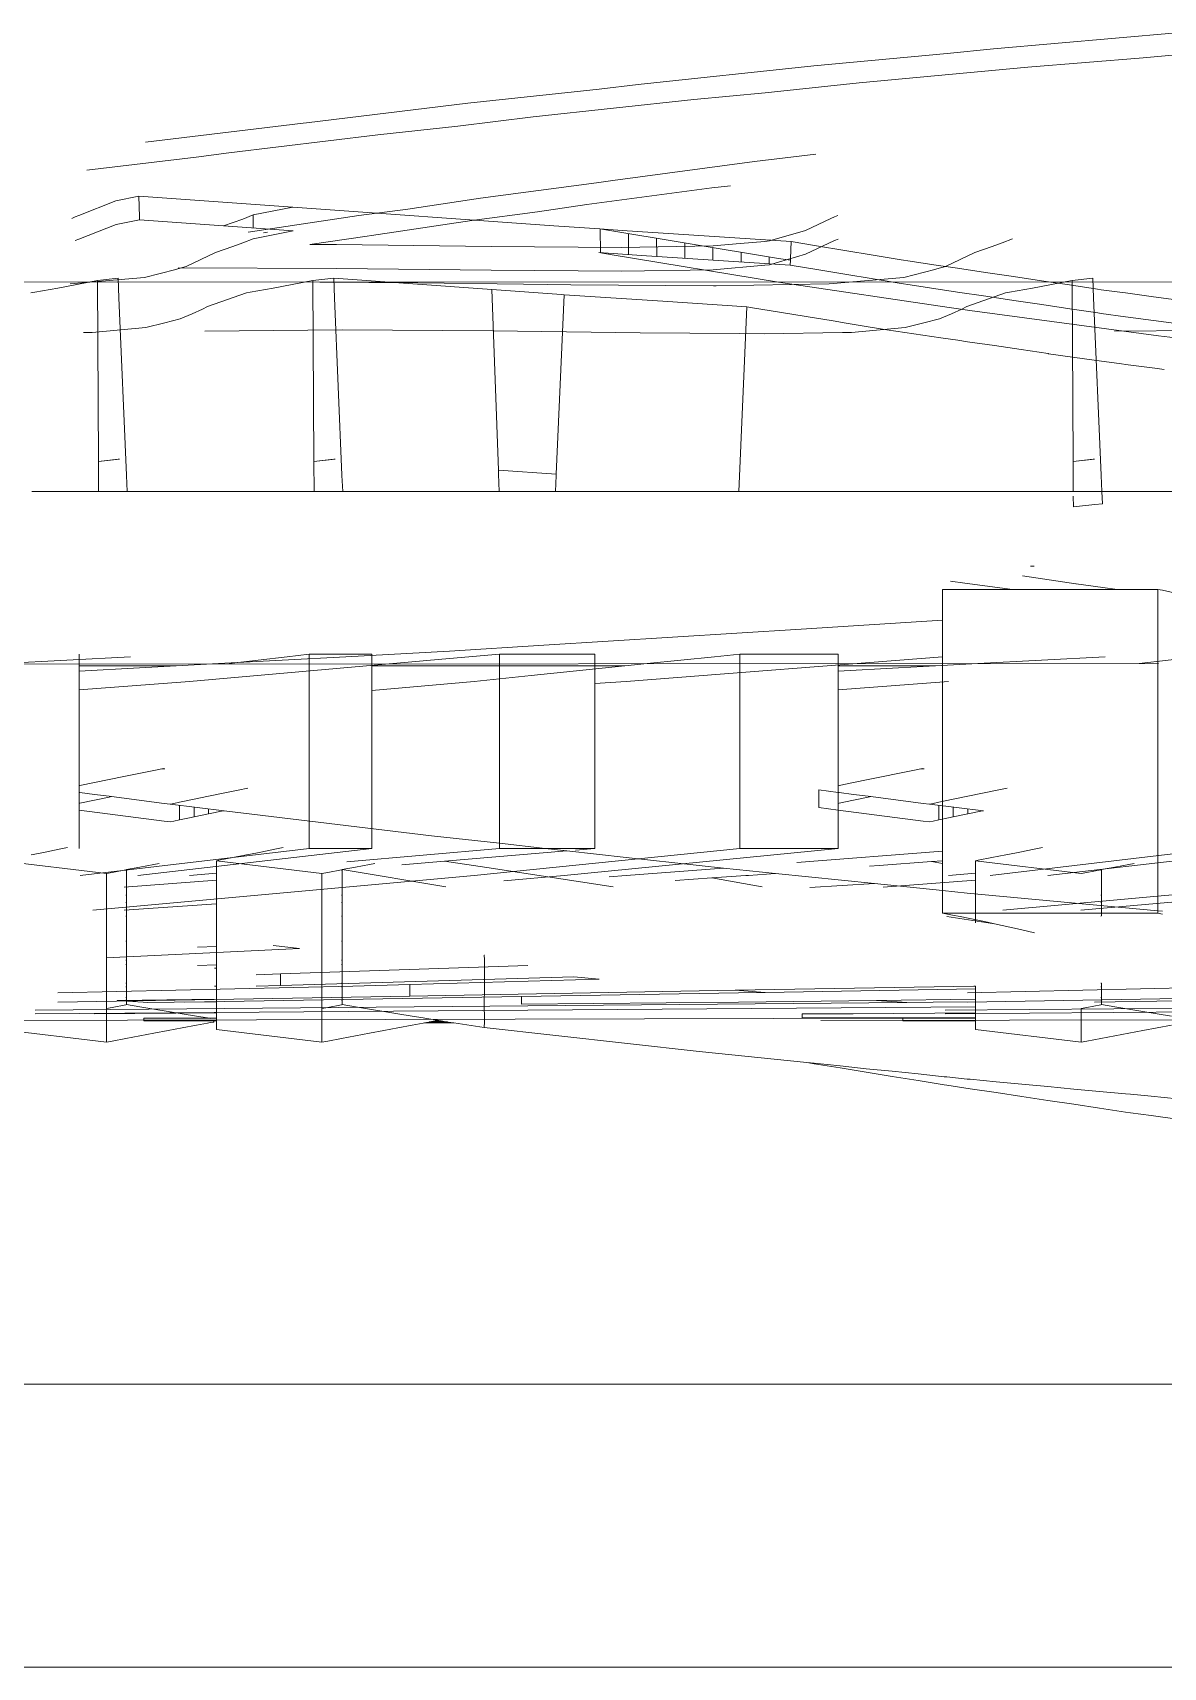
# Model space of a CAD drawing. Header units: millimetres. Extents: x 930469 to 1523124, y -120375 to 411163.
# Drawn here: x 1426946 to 1427545, y -7554 to -6688 of the extents above; entities that cross this region are included whole.
import ezdxf

# ---------------------------------------------------------------- set-up
doc = ezdxf.new("R2010")
doc.units = ezdxf.units.MM
doc.layers.add('A-NET THAY', color=8, linetype='Continuous', lineweight=0)
doc.layers.add('COT VACH', color=8, linetype='Continuous', lineweight=0)

# ---------------------------------------------------------------- blocks, each defined once
blk = doc.blocks.new('fgholol')
at = {"layer": 'A-NET THAY', "ltscale": 3}
for p, q in [((1045519.54, 32359.9), (1045422.6, 32351.33)), ((1045398.12, 32348.84), (1045327.4, 32342.25)), ((1045422.6, 32351.33), (1045398.12, 32348.84)), ((1045531.58, 32349.2), (1045501.84, 32346.57)), ((1045327.4, 32342.25), (1045234.43, 32332.44)), ((1045440.8, 32341.64), (1045351.42, 32333.31)), ((1045501.84, 32346.57), (1045440.8, 32341.64)), ((1045234.43, 32332.44), (1045213.73, 32329.99)), ((1045351.42, 32333.31), (1045301.7, 32328.07)), ((1045213.73, 32329.99), (1045144.12, 32322.48)), ((1045263.92, 32324.44), (1045178.76, 32315.25)), ((1045301.7, 32328.07), (1045263.92, 32324.44)), ((1045144.12, 32322.48), (1045058.57, 32312.2)), ((1045178.76, 32315.25), (1045138.76, 32310.44)), ((1045056.96, 32312.02), (1044973.36, 32301.91)), ((1045096.44, 32305.83), (1045017.43, 32296.28)), ((1045058.57, 32312.2), (1045056.96, 32312.02)), ((1045138.76, 32310.44), (1045096.44, 32305.83)), ((1045000.24, 32293.97), (1044942.2, 32286.97)), ((1045017.43, 32296.28), (1045000.24, 32293.97)), ((1045296.02, 32291.68), (1045220.96, 32281.62)), ((1045328.47, 32295.59), (1045296.02, 32291.68)), ((1045212.29, 32280.33), (1045150.89, 32272.16)), ((1045220.96, 32281.62), (1045212.29, 32280.33)), ((1044937.98, 32263.02), (1044957.69, 32270.84)), ((1044957.69, 32270.84), (1044969.85, 32273.22)), ((1044969.85, 32273.22), (1045051.33, 32267.4)), ((1044970.12, 32262.32), (1044969.85, 32273.22)), ((1045150.89, 32272.16), (1045112.34, 32266.4)), ((1045273.44, 32277.61), (1045207.2, 32268.8)), ((1045283.2, 32278.77), (1045273.44, 32277.61)), ((1044934.28, 32261.49), (1044936.08, 32262.35)), ((1044936.08, 32262.35), (1044937.98, 32263.02)), ((1044970.16, 32260.68), (1044970.12, 32262.32)), ((1045024.91, 32261.12), (1045030.38, 32263.29)), ((1045086.29, 32262.99), (1045027.65, 32254.26)), ((1045030.38, 32263.29), (1045051.33, 32267.4)), ((1045030.42, 32256.37), (1045030.38, 32263.29)), ((1045189.62, 32257.51), (1045051.33, 32267.4)), ((1045112.34, 32266.4), (1045086.29, 32262.99)), ((1045181.07, 32264.9), (1045146.18, 32260.32)), ((1045207.2, 32268.8), (1045181.07, 32264.9)), ((1045336.49, 32261.49), (1045338.29, 32262.35)), ((1045338.29, 32262.35), (1045340.19, 32263.02)), ((1044938.04, 32250.43), (1044957.75, 32258.24)), ((1044957.75, 32258.24), (1044970.16, 32260.68)), ((1045014.68, 32257.5), (1044970.16, 32260.68)), ((1045014.68, 32257.5), (1045024.91, 32261.12)), ((1045051.64, 32254.85), (1045014.68, 32257.5)), ((1045030.45, 32250.7), (1045051.64, 32254.85)), ((1045037.94, 32254.26), (1045035.8, 32253.89)), ((1045146.18, 32260.32), (1045093.04, 32252.41)), ((1045189.62, 32257.51), (1045214, 32255.89)), ((1045214, 32255.89), (1045225.89, 32255.11)), ((1045214, 32255.89), (1045308.61, 32240.31)), ((1045214.31, 32243.34), (1045214.24, 32255.85)), ((1045225.89, 32255.11), (1045315.44, 32249.17)), ((1045229.24, 32242.35), (1045229.19, 32253.4)), ((1045303.88, 32249.54), (1045322.97, 32255.06)), ((1045322.97, 32255.06), (1045336.49, 32261.49)), ((1044936.15, 32249.75), (1044938.04, 32250.43)), ((1045010.42, 32243.37), (1045019.66, 32246.64)), ((1045019.66, 32246.64), (1045024.97, 32248.52)), ((1045024.97, 32248.52), (1045030.45, 32250.7)), ((1045090.83, 32252.13), (1045060.35, 32247.62)), ((1045060.35, 32247.62), (1045074.45, 32247.57)), ((1045074.45, 32247.57), (1045156.46, 32246.58)), ((1045093.04, 32252.41), (1045090.83, 32252.13)), ((1045156.46, 32246.58), (1045225.52, 32246.08)), ((1045225.52, 32246.08), (1045274.01, 32246.86)), ((1045244.17, 32241.36), (1045244.12, 32250.94)), ((1045259.08, 32240.38), (1045259.04, 32248.49)), ((1045273.98, 32239.39), (1045273.95, 32246.03)), ((1045274.01, 32246.86), (1045288.43, 32248.13)), ((1045288.43, 32248.13), (1045301.38, 32249.28)), ((1045301.38, 32249.28), (1045303.88, 32249.54)), ((1045315.44, 32249.17), (1045315.06, 32240.17)), ((1045315.44, 32249.17), (1045328.91, 32246.95)), ((1045323.04, 32242.47), (1045338.36, 32249.75)), ((1045328.91, 32246.95), (1045343.85, 32244.49)), ((1045338.36, 32249.75), (1045340.26, 32250.43)), ((1045412.63, 32243.37), (1045421.87, 32246.64)), ((1045421.87, 32246.64), (1045427.18, 32248.52)), ((1045427.18, 32248.52), (1045432.66, 32250.7)), ((1044994.87, 32235.97), (1045010.42, 32243.37)), ((1045236.04, 32241.9), (1045213.46, 32243.4)), ((1045213.46, 32243.4), (1045220.49, 32242.24)), ((1045220.49, 32242.24), (1045308.68, 32227.72)), ((1045314.9, 32236.68), (1045236.04, 32241.9)), ((1045274.08, 32234.26), (1045301.45, 32236.69)), ((1045288.87, 32238.4), (1045288.84, 32243.58)), ((1045301.45, 32236.69), (1045303.95, 32236.94)), ((1045303.74, 32237.42), (1045303.72, 32241.12)), ((1045303.95, 32236.94), (1045323.04, 32242.47)), ((1045308.61, 32240.31), (1045315.02, 32239.36)), ((1045315.02, 32239.36), (1045314.9, 32236.68)), ((1045314.9, 32236.68), (1045328.98, 32234.36)), ((1045315.06, 32240.17), (1045315.02, 32239.36)), ((1045343.85, 32244.49), (1045358.78, 32242.03)), ((1045358.78, 32242.03), (1045373.7, 32239.56)), ((1045373.7, 32239.56), (1045378.4, 32238.78)), ((1045378.4, 32238.78), (1045388.61, 32237.27)), ((1045388.61, 32237.27), (1045389.7, 32237.11)), ((1045389.7, 32237.11), (1045403.51, 32235.05)), ((1045397.08, 32235.97), (1045412.63, 32243.37)), ((1043121.55, 32227.16), (1045532.11, 32227.81)), ((1044926.82, 32224.48), (1044947.86, 32228.61)), ((1044933.36, 32226.73), (1044972.84, 32230.22)), ((1044947.86, 32228.61), (1044958.83, 32229.76)), ((1044948.36, 32132.64), (1044947.86, 32228.61)), ((1044959.2, 32219.41), (1044958.83, 32229.76)), ((1044972.84, 32230.22), (1044989.36, 32234.42)), ((1044989.36, 32234.42), (1044990.43, 32234.69)), ((1044990.43, 32234.69), (1044994.87, 32235.97)), ((1044990.7, 32235.28), (1045074.51, 32234.97)), ((1045039.82, 32227.81), (1045117.6, 32227.34)), ((1045041.04, 32224.48), (1045062.08, 32228.61)), ((1045062.08, 32228.61), (1045073.05, 32229.76)), ((1045062.58, 32132.64), (1045062.08, 32228.61)), ((1045156.9, 32223.77), (1045073.05, 32229.76)), ((1045073.41, 32219.41), (1045073.05, 32229.76)), ((1045074.51, 32234.97), (1045156.53, 32233.99)), ((1045156.53, 32233.99), (1045225.59, 32233.48)), ((1045225.59, 32233.48), (1045274.08, 32234.26)), ((1045308.68, 32227.72), (1045311.02, 32227.37)), ((1045311.02, 32227.37), (1045399.05, 32214.26)), ((1045328.98, 32234.36), (1045343.92, 32231.9)), ((1045335.58, 32226.73), (1045375.05, 32230.22)), ((1045343.92, 32231.9), (1045358.85, 32229.43)), ((1045358.85, 32229.43), (1045373.76, 32226.97)), ((1045375.05, 32230.22), (1045391.57, 32234.42)), ((1045391.57, 32234.42), (1045392.64, 32234.69)), ((1045392.64, 32234.69), (1045397.08, 32235.97)), ((1045403.51, 32235.05), (1045418.4, 32232.83)), ((1045418.4, 32232.83), (1045433.26, 32230.62)), ((1045433.26, 32230.62), (1045448.11, 32228.4)), ((1045443.25, 32224.48), (1045464.29, 32228.61)), ((1045448.11, 32228.4), (1045462.93, 32226.18)), ((1045464.29, 32228.61), (1045475.26, 32229.76)), ((1045464.79, 32132.64), (1045464.29, 32228.61)), ((1045475.62, 32219.41), (1045475.26, 32229.76)), ((1044912.57, 32222.01), (1044914.63, 32222.36)), ((1044914.63, 32222.36), (1044926.82, 32224.48)), ((1044959.2, 32219.41), (1044963.22, 32125.41)), ((1045006.27, 32214.74), (1045026.79, 32222.01)), ((1045026.79, 32222.01), (1045028.84, 32222.36)), ((1045028.84, 32222.36), (1045041.04, 32224.48)), ((1045073.41, 32219.41), (1045077.44, 32125.41)), ((1045117.6, 32227.34), (1045173.58, 32226.6)), ((1045156.9, 32223.77), (1045160.27, 32128.11)), ((1045156.9, 32223.77), (1045193.69, 32221.14)), ((1045173.58, 32226.6), (1045198.66, 32226.3)), ((1045190.94, 32125.91), (1045195.08, 32221.05)), ((1045193.69, 32221.14), (1045195.08, 32221.05)), ((1045247.46, 32217.58), (1045195.08, 32221.05)), ((1045198.66, 32226.3), (1045274.26, 32225.74)), ((1045274.26, 32225.74), (1045275.74, 32225.77)), ((1045275.74, 32225.77), (1045335.58, 32226.73)), ((1045373.76, 32226.97), (1045378.47, 32226.19)), ((1045378.47, 32226.19), (1045388.67, 32224.67)), ((1045388.67, 32224.67), (1045403.58, 32222.46)), ((1045403.58, 32222.46), (1045418.46, 32220.24)), ((1045408.48, 32214.74), (1045429, 32222.01)), ((1045418.46, 32220.24), (1045433.33, 32218.02)), ((1045429, 32222.01), (1045431.05, 32222.36)), ((1045431.05, 32222.36), (1045443.25, 32224.48)), ((1045462.93, 32226.18), (1045477.73, 32223.96)), ((1045475.62, 32219.41), (1045479.65, 32125.41)), ((1045477.73, 32223.96), (1045479.59, 32223.68)), ((1045479.59, 32223.68), (1045490.85, 32222.18)), ((1045490.85, 32222.18), (1045492.52, 32221.96)), ((1045492.52, 32221.96), (1045507.29, 32219.99)), ((1045507.29, 32219.99), (1045522.02, 32218.01)), ((1044991.7, 32208.17), (1044998.06, 32210.83)), ((1044998.06, 32210.83), (1045003.53, 32213.44)), ((1045003.53, 32213.44), (1045006.27, 32214.74)), ((1045291.86, 32214.63), (1045247.46, 32217.58)), ((1045287.61, 32116.76), (1045291.86, 32214.63)), ((1045291.86, 32214.63), (1045294.9, 32214.13)), ((1045294.9, 32214.13), (1045309.16, 32211.79)), ((1045309.16, 32211.79), (1045323.42, 32209.45)), ((1045393.91, 32208.17), (1045400.27, 32210.83)), ((1045410.05, 32212.61), (1045399.05, 32214.26)), ((1045400.27, 32210.83), (1045405.74, 32213.44)), ((1045405.74, 32213.44), (1045408.48, 32214.74)), ((1045482.39, 32202.95), (1045410.05, 32212.61)), ((1045433.33, 32218.02), (1045448.17, 32215.8)), ((1045448.17, 32215.8), (1045463, 32213.58)), ((1045463, 32213.58), (1045477.8, 32211.36)), ((1045477.8, 32211.36), (1045479.66, 32211.08)), ((1045479.66, 32211.08), (1045492.59, 32209.36)), ((1044945.12, 32201.05), (1044973.56, 32203.57)), ((1044973.56, 32203.57), (1044983.54, 32206.1)), ((1044983.54, 32206.1), (1044991.7, 32208.17)), ((1045004.79, 32201.73), (1045077.48, 32202.41)), ((1045077.48, 32202.41), (1045157.28, 32201.93)), ((1045157.28, 32201.93), (1045235.39, 32200.89)), ((1045323.42, 32209.45), (1045337.67, 32207.11)), ((1045337.67, 32207.11), (1045344.62, 32205.97)), ((1045344.62, 32205.97), (1045351.92, 32204.76)), ((1045347.33, 32201.05), (1045375.78, 32203.57)), ((1045351.92, 32204.76), (1045363.71, 32202.82)), ((1045363.71, 32202.82), (1045366.16, 32202.46)), ((1045366.16, 32202.46), (1045380.42, 32200.35)), ((1045375.78, 32203.57), (1045385.75, 32206.1)), ((1045385.75, 32206.1), (1045393.91, 32208.17)), ((1045510.02, 32199.23), (1045482.39, 32202.95)), ((1045486.78, 32201.73), (1045559.47, 32202.41)), ((1045492.59, 32209.36), (1045507.35, 32207.39)), ((1045507.35, 32207.39), (1045522.09, 32205.42)), ((1044940.46, 32200.97), (1044945.12, 32201.05)), ((1045235.39, 32200.89), (1045288.01, 32200.4)), ((1045288.01, 32200.4), (1045301.15, 32200.31)), ((1045301.15, 32200.31), (1045342.67, 32200.97)), ((1045342.67, 32200.97), (1045347.33, 32201.05)), ((1045380.42, 32200.35), (1045394.66, 32198.24)), ((1045394.66, 32198.24), (1045403.78, 32196.89)), ((1045403.78, 32196.89), (1045408.89, 32196.14)), ((1045408.89, 32196.14), (1045423.11, 32194.03)), ((1045423.11, 32194.03), (1045437.32, 32191.91)), ((1045558.51, 32193.5), (1045510.02, 32199.23)), ((1045437.32, 32191.91), (1045451.51, 32189.8)), ((1045451.51, 32189.8), (1045451.71, 32189.77)), ((1045451.71, 32189.77), (1045465.62, 32187.7)), ((1045465.62, 32187.7), (1045465.69, 32187.69)), ((1045465.69, 32187.69), (1045479.86, 32185.82)), ((1045479.86, 32185.82), (1045489.1, 32184.59)), ((1045489.1, 32184.59), (1045494.01, 32183.94)), ((1045494.01, 32183.94), (1045508.15, 32182.07)), ((1045508.15, 32182.07), (1045513.05, 32181.42)), ((1044948.36, 32132.64), (1044959.64, 32133.83)), ((1044958.89, 32133.79), (1044948.36, 32132.64)), ((1044948.36, 32132.64), (1044948.44, 32116.76)), ((1044959.64, 32133.83), (1044958.89, 32133.79)), ((1045062.58, 32132.64), (1045073.86, 32133.83)), ((1045073.1, 32133.79), (1045062.58, 32132.64)), ((1045062.58, 32132.64), (1045062.66, 32116.76)), ((1045073.86, 32133.83), (1045073.1, 32133.79)), ((1045464.79, 32132.64), (1045476.07, 32133.83)), ((1045475.32, 32133.79), (1045464.79, 32132.64)), ((1045464.79, 32132.64), (1045464.87, 32116.76)), ((1045476.07, 32133.83), (1045475.32, 32133.79)), ((1044963.22, 32125.41), (1044963.22, 32125.29)), ((1044963.22, 32125.29), (1044963.59, 32116.76)), ((1045077.44, 32125.41), (1045077.44, 32125.29)), ((1045077.44, 32125.29), (1045077.81, 32116.76)), ((1045160.27, 32128.11), (1045190.94, 32125.91)), ((1045160.27, 32128.11), (1045160.34, 32125.92)), ((1045160.34, 32125.92), (1045160.66, 32116.76)), ((1045190.54, 32116.76), (1045190.91, 32125.25)), ((1045190.91, 32125.25), (1045190.94, 32125.91)), ((1045479.65, 32125.41), (1045479.65, 32125.29)), ((1045479.65, 32125.29), (1045480.02, 32116.76)), ((1044927.38, 32116.76), (1044913.12, 32116.76)), ((1044948.44, 32116.76), (1044927.38, 32116.76)), ((1044974.01, 32116.76), (1044945.56, 32116.76)), ((1044959.73, 32116.76), (1044948.44, 32116.76)), ((1044963.59, 32116.76), (1044959.73, 32116.76)), ((1044992.18, 32116.76), (1044974.01, 32116.76)), ((1044998.55, 32116.76), (1044992.18, 32116.76)), ((1045006.78, 32116.76), (1044998.55, 32116.76)), ((1045077.92, 32116.76), (1045005.23, 32116.76)), ((1045027.33, 32116.76), (1045006.78, 32116.76)), ((1045041.6, 32116.76), (1045027.33, 32116.76)), ((1045062.66, 32116.76), (1045041.6, 32116.76)), ((1045073.95, 32116.76), (1045062.66, 32116.76)), ((1045077.81, 32116.76), (1045073.95, 32116.76)), ((1045160.66, 32116.76), (1045077.81, 32116.76)), ((1045157.72, 32116.76), (1045077.92, 32116.76)), ((1045235.83, 32116.76), (1045157.72, 32116.76)), ((1045190.54, 32116.76), (1045160.66, 32116.76)), ((1045287.61, 32116.76), (1045190.54, 32116.76)), ((1045288.45, 32116.76), (1045235.83, 32116.76)), ((1045295.41, 32116.76), (1045287.61, 32116.76)), ((1045301.59, 32116.76), (1045288.45, 32116.76)), ((1045309.65, 32116.76), (1045295.41, 32116.76)), ((1045347.77, 32116.76), (1045301.59, 32116.76)), ((1045323.9, 32116.76), (1045309.65, 32116.76)), ((1045338.14, 32116.76), (1045323.9, 32116.76)), ((1045352.38, 32116.76), (1045338.14, 32116.76)), ((1045376.23, 32116.76), (1045347.77, 32116.76)), ((1045364.16, 32116.76), (1045352.38, 32116.76)), ((1045366.61, 32116.76), (1045364.16, 32116.76)), ((1045380.85, 32116.76), (1045366.61, 32116.76)), ((1045394.39, 32116.76), (1045376.23, 32116.76)), ((1045395.08, 32116.76), (1045380.85, 32116.76)), ((1045400.76, 32116.76), (1045394.39, 32116.76)), ((1045409.3, 32116.76), (1045395.08, 32116.76)), ((1045408.99, 32116.76), (1045400.76, 32116.76)), ((1045429.55, 32116.76), (1045408.99, 32116.76)), ((1045423.51, 32116.76), (1045409.3, 32116.76)), ((1045437.71, 32116.76), (1045423.51, 32116.76)), ((1045443.81, 32116.76), (1045429.55, 32116.76)), ((1045451.89, 32116.76), (1045437.71, 32116.76)), ((1045464.87, 32116.76), (1045443.81, 32116.76)), ((1045465.99, 32116.76), (1045451.89, 32116.76)), ((1045476.16, 32116.76), (1045464.87, 32116.76)), ((1045466.06, 32116.76), (1045465.99, 32116.76)), ((1045480.22, 32116.76), (1045466.06, 32116.76)), ((1045480.02, 32116.76), (1045476.16, 32116.76)), ((1045480.02, 32116.76), (1045480.3, 32110.13)), ((1045494.36, 32116.76), (1045480.22, 32116.76)), ((1045559.92, 32116.76), (1045487.23, 32116.76)), ((1045508.49, 32116.76), (1045494.36, 32116.76)), ((1045522.59, 32116.76), (1045508.49, 32116.76)), ((1045464.88, 32114.22), (1045464.91, 32108.65)), ((1045464.91, 32108.65), (1045476.19, 32109.84)), ((1045480.3, 32110.13), (1045476.19, 32109.84)), ((1045437.94, 32071.96), (1045452.13, 32069.85)), ((1045442.26, 32077.08), (1045444.12, 32077.25)), ((1045395.53, 32054.78), (1045395.53, 32064.86)), ((1045432.7, 32064.86), (1045395.53, 32064.86)), ((1045399.84, 32069.2), (1045407.47, 32068.19)), ((1045432.7, 32064.86), (1045407.47, 32068.19)), ((1045488.08, 32064.86), (1045432.7, 32064.86)), ((1045452.13, 32069.85), (1045466.24, 32067.75)), ((1045466.24, 32067.75), (1045466.31, 32067.74)), ((1045466.31, 32067.74), (1045480.48, 32065.86)), ((1045480.48, 32065.86), (1045488.08, 32064.86)), ((1045494.63, 32064.86), (1045488.08, 32064.86)), ((1045508.76, 32064.86), (1045494.63, 32064.86)), ((1045509.64, 32064.86), (1045508.76, 32064.86)), ((1045509.64, 32064.86), (1045512.06, 32064.37)), ((1045509.64, 31894.45), (1045509.64, 32064.86)), ((1045512.06, 32064.37), (1045522.87, 32061.98)), ((1045395.53, 32048.48), (1045395.53, 32054.78)), ((1045320.76, 32043.8), (1045395.53, 32048.48)), ((1045395.53, 32029.15), (1045395.53, 32048.48)), ((1045184.32, 32035.26), (1045320.76, 32043.8)), ((1044897.87, 32025.5), (1044965.33, 32029.16)), ((1044938.17, 32030.54), (1044938.17, 32029.16)), ((1044938.17, 32029.16), (1044938.17, 32025.5)), ((1045134.4, 32028.21), (1044996.62, 32016.1)), ((1045012.09, 32025.5), (1045079.55, 32029.16)), ((1045017.72, 32025.5), (1045048.46, 32029.16)), ((1045048.46, 32029.16), (1045060.03, 32030.54)), ((1045060.03, 31927.58), (1045060.03, 32030.54)), ((1045060.03, 32030.54), (1045093.24, 32030.54)), ((1045079.55, 32029.16), (1045134.4, 32032.13)), ((1045093.24, 32030.54), (1045093.24, 32029.16)), ((1045093.24, 32029.16), (1045093.24, 32025.5)), ((1045134.4, 32032.13), (1045184.32, 32035.26)), ((1045160.87, 32030.54), (1045134.4, 32028.21)), ((1045160.87, 32030.54), (1045211.43, 32030.54)), ((1045160.87, 31930.28), (1045160.87, 32030.54)), ((1045211.43, 32030.54), (1045211.43, 32014.96)), ((1045395.53, 32029.15), (1045227.97, 32016.1)), ((1045239.12, 32025.5), (1045274.82, 32029.16)), ((1045274.82, 32029.16), (1045288.26, 32030.54)), ((1045288.26, 32030.54), (1045340.38, 32030.54)), ((1045288.26, 31927.58), (1045288.26, 32030.54)), ((1045340.38, 32030.54), (1045340.38, 32029.16)), ((1045340.38, 32029.16), (1045340.38, 32025.5)), ((1045395.53, 32029.15), (1045395.53, 31926.19)), ((1045414.3, 32025.5), (1045481.76, 32029.16)), ((1045499.72, 32025.5), (1045530.45, 32029.16)), ((1043158.63, 32024.28), (1045510.01, 32025.5)), ((1044938.17, 32025.5), (1044938.17, 32024.28)), ((1044938.17, 32024.28), (1044970.09, 32024.28)), ((1044938.17, 32024.28), (1044938.17, 32021.48)), ((1044938.17, 32021.48), (1044970.09, 32023.22)), ((1044938.17, 32021.48), (1044938.17, 32011.56)), ((1044970.09, 32024.28), (1044989.6, 32024.28)), ((1044970.09, 32023.22), (1044989.6, 32024.28)), ((1044989.6, 32024.28), (1045012.09, 32025.5)), ((1045093.24, 32025.5), (1045093.24, 32024.28)), ((1045093.24, 32024.28), (1045177.71, 32024.28)), ((1045093.24, 32024.28), (1045093.24, 32011.19)), ((1045177.71, 32024.28), (1045227.21, 32024.28)), ((1045177.71, 32019.2), (1045227.21, 32024.28)), ((1045227.21, 32024.28), (1045239.12, 32025.5)), ((1045340.38, 32025.5), (1045340.38, 32024.28)), ((1045340.38, 32024.28), (1045372.3, 32024.28)), ((1045340.38, 32024.28), (1045340.38, 32021.48)), ((1045340.38, 32021.48), (1045372.3, 32023.22)), ((1045340.38, 32021.48), (1045340.38, 32011.56)), ((1045372.3, 32024.28), (1045391.81, 32024.28)), ((1045372.3, 32023.22), (1045391.81, 32024.28)), ((1045391.81, 32024.28), (1045414.3, 32025.5)), ((1044996.62, 32016.1), (1044938.17, 32011.56)), ((1044938.17, 32011.56), (1044938.17, 31960.8)), ((1045093.24, 32011.19), (1045147.45, 32016.1)), ((1045093.24, 32011.19), (1045093.24, 31927.58)), ((1045147.45, 32016.1), (1045177.71, 32019.2)), ((1045227.97, 32016.1), (1045211.43, 32014.96)), ((1045211.43, 32014.96), (1045211.43, 31941.11)), ((1045398.83, 32016.1), (1045340.38, 32011.56)), ((1045340.38, 32011.56), (1045340.38, 31960.8)), ((1044977.69, 31968.91), (1044969.78, 31967.33)), ((1044981.91, 31969.75), (1044977.69, 31968.91)), ((1044982.81, 31969.93), (1044981.91, 31969.75)), ((1044981.91, 31969.75), (1044983.57, 31969.75)), ((1045379.9, 31968.91), (1045371.99, 31967.33)), ((1045384.12, 31969.75), (1045379.9, 31968.91)), ((1045385.02, 31969.93), (1045384.12, 31969.75)), ((1045384.12, 31969.75), (1045385.78, 31969.75)), ((1044938.17, 31960.8), (1044938.16, 31957.25)), ((1044938.57, 31960.89), (1044938.17, 31960.8)), ((1044946.29, 31962.52), (1044938.57, 31960.89)), ((1044954.07, 31964.13), (1044946.29, 31962.52)), ((1044961.9, 31965.73), (1044954.07, 31964.13)), ((1044969.78, 31967.33), (1044961.9, 31965.73)), ((1045027.56, 31959.47), (1045022.4, 31958.44)), ((1045340.38, 31960.8), (1045340.37, 31957.25)), ((1045340.78, 31960.89), (1045340.38, 31960.8)), ((1045348.5, 31962.52), (1045340.78, 31960.89)), ((1045356.28, 31964.13), (1045348.5, 31962.52)), ((1045364.12, 31965.73), (1045356.28, 31964.13)), ((1045371.99, 31967.33), (1045364.12, 31965.73)), ((1045429.77, 31959.47), (1045424.61, 31958.44)), ((1044938.16, 31957.25), (1044938.57, 31957.2)), ((1044938.16, 31957.25), (1044938.17, 31951.42)), ((1044938.17, 31951.42), (1044938.16, 31947.86)), ((1044938.57, 31951.5), (1044938.17, 31951.42)), ((1044938.57, 31957.2), (1044946.29, 31956.2)), ((1044946.29, 31953.13), (1044938.57, 31951.5)), ((1044946.29, 31956.2), (1044954.07, 31955.18)), ((1044954.07, 31954.74), (1044946.29, 31953.13)), ((1044954.07, 31955.18), (1044955.39, 31955.01)), ((1044955.39, 31955.01), (1044954.07, 31954.74)), ((1044955.39, 31955.01), (1044983.2, 31951.4)), ((1044986.45, 31951.01), (1044983.2, 31951.4)), ((1044988.41, 31951.4), (1044986.45, 31951.01)), ((1045015.02, 31947.56), (1044986.45, 31951.01)), ((1044991.4, 31952.04), (1044988.41, 31951.4)), ((1044999.06, 31953.66), (1044991.4, 31952.04)), ((1044991.4, 31942.66), (1044991.4, 31950.41)), ((1045006.78, 31955.26), (1044999.06, 31953.66)), ((1045014.57, 31956.85), (1045006.78, 31955.26)), ((1045022.4, 31958.44), (1045014.57, 31956.85)), ((1045330.1, 31949.2), (1045330.1, 31958.58)), ((1045330.1, 31958.58), (1045340.37, 31957.25)), ((1045340.37, 31957.25), (1045340.78, 31957.2)), ((1045340.37, 31957.25), (1045340.38, 31951.42)), ((1045340.38, 31951.42), (1045340.37, 31947.86)), ((1045340.78, 31951.5), (1045340.38, 31951.42)), ((1045340.78, 31957.2), (1045348.5, 31956.2)), ((1045348.5, 31953.13), (1045340.78, 31951.5)), ((1045348.5, 31956.2), (1045356.28, 31955.18)), ((1045356.28, 31954.74), (1045348.5, 31953.13)), ((1045356.28, 31955.18), (1045357.6, 31955.01)), ((1045357.6, 31955.01), (1045356.28, 31954.74)), ((1045357.6, 31955.01), (1045385.41, 31951.4)), ((1045388.66, 31951.01), (1045385.41, 31951.4)), ((1045390.62, 31951.4), (1045388.66, 31951.01)), ((1045417.24, 31947.56), (1045388.66, 31951.01)), ((1045393.61, 31952.04), (1045390.62, 31951.4)), ((1045401.27, 31953.66), (1045393.61, 31952.04)), ((1045393.61, 31942.66), (1045393.61, 31950.41)), ((1045408.99, 31955.26), (1045401.27, 31953.66)), ((1045416.78, 31956.85), (1045408.99, 31955.26)), ((1045424.61, 31958.44), (1045416.78, 31956.85)), ((1044938.16, 31947.86), (1044938.16, 31927.58)), ((1044983.2, 31942.02), (1044938.16, 31947.86)), ((1044986.45, 31941.62), (1044983.2, 31942.02)), ((1044988.41, 31942.02), (1044986.45, 31941.62)), ((1044991.4, 31942.66), (1044988.41, 31942.02)), ((1044996.62, 31943.76), (1044991.4, 31942.66)), ((1044999.06, 31944.27), (1044996.62, 31943.76)), ((1044999.06, 31944.27), (1044999.06, 31949.49)), ((1045006.78, 31945.88), (1044999.06, 31944.27)), ((1045006.78, 31945.88), (1045006.78, 31948.56)), ((1045014.57, 31947.47), (1045006.78, 31945.88)), ((1045014.57, 31947.47), (1045014.57, 31947.62)), ((1045015.02, 31947.56), (1045014.57, 31947.47)), ((1045124.79, 31934.31), (1045015.02, 31947.56)), ((1045340.37, 31947.86), (1045330.1, 31949.2)), ((1045340.37, 31947.86), (1045340.37, 31927.58)), ((1045385.41, 31942.02), (1045340.37, 31947.86)), ((1045388.66, 31941.62), (1045385.41, 31942.02)), ((1045390.62, 31942.02), (1045388.66, 31941.62)), ((1045393.61, 31942.66), (1045390.62, 31942.02)), ((1045398.83, 31943.76), (1045393.61, 31942.66)), ((1045401.27, 31944.27), (1045398.83, 31943.76)), ((1045401.27, 31944.27), (1045401.27, 31949.49)), ((1045408.99, 31945.88), (1045401.27, 31944.27)), ((1045408.99, 31945.88), (1045408.99, 31948.56)), ((1045416.78, 31947.47), (1045408.99, 31945.88)), ((1045416.78, 31947.47), (1045416.78, 31947.62)), ((1045417.24, 31947.56), (1045416.78, 31947.47)), ((1045160.87, 31930.28), (1045124.79, 31934.31)), ((1045211.43, 31934.31), (1045211.42, 31927.58)), ((1045211.43, 31941.11), (1045211.43, 31934.31)), ((1044913.84, 31924.36), (1044912.72, 31924.15)), ((1044920.17, 31925.66), (1044913.84, 31924.36)), ((1044927.67, 31927.17), (1044920.17, 31925.66)), ((1044932.08, 31928.06), (1044927.67, 31927.17)), ((1044938.81, 31913.14), (1045060.03, 31927.58)), ((1044969.3, 31913.14), (1045093.24, 31927.58)), ((1045028.06, 31924.36), (1045026.93, 31924.15)), ((1045034.39, 31925.66), (1045028.06, 31924.36)), ((1045041.89, 31927.17), (1045034.39, 31925.66)), ((1045046.29, 31928.06), (1045041.89, 31927.17)), ((1045060.03, 31927.58), (1045093.24, 31927.58)), ((1045160.87, 31927.58), (1045080.03, 31920.47)), ((1045131.71, 31920.74), (1045196.54, 31926.3)), ((1045147.45, 31913.14), (1045288.26, 31927.58)), ((1045160.87, 31927.58), (1045160.87, 31930.28)), ((1045185.11, 31927.58), (1045160.87, 31930.28)), ((1045160.87, 31927.58), (1045185.11, 31927.58)), ((1045185.11, 31927.58), (1045211.42, 31927.58)), ((1045196.54, 31926.3), (1045185.11, 31927.58)), ((1045340.37, 31927.58), (1045195.19, 31913.14)), ((1045227.97, 31922.79), (1045196.54, 31926.3)), ((1045201.1, 31926.69), (1045211.42, 31927.58)), ((1045288.26, 31927.58), (1045340.37, 31927.58)), ((1045395.53, 31926.19), (1045318.48, 31920.19)), ((1045395.53, 31921), (1045395.53, 31926.19)), ((1045420.81, 31913.14), (1045542.02, 31927.58)), ((1045430.27, 31924.36), (1045429.14, 31924.15)), ((1045436.6, 31925.66), (1045430.27, 31924.36)), ((1045444.1, 31927.17), (1045436.6, 31925.66)), ((1045448.51, 31928.06), (1045444.1, 31927.17)), ((1045451.3, 31913.14), (1045575.23, 31927.58)), ((1044952.63, 31914.26), (1044896.71, 31921.01)), ((1044962.99, 31916.28), (1044955.64, 31914.85)), ((1044963.36, 31916.35), (1044962.99, 31916.28)), ((1044962.99, 31916.07), (1044963.36, 31916.1)), ((1044970.39, 31917.69), (1044963.36, 31916.35)), ((1044963.36, 31916.1), (1044963.36, 31916.35)), ((1044963.36, 31902.8), (1044963.36, 31916.1)), ((1044977.83, 31919.1), (1044970.39, 31917.69)), ((1044980.62, 31919.62), (1044977.83, 31919.1)), ((1045012.19, 31921.27), (1045010.92, 31921.01)), ((1045066.85, 31914.26), (1045010.92, 31921.01)), ((1045010.92, 31921.01), (1045010.92, 31914.39)), ((1045019.53, 31922.71), (1045012.19, 31921.27)), ((1045026.93, 31924.15), (1045019.53, 31922.71)), ((1045077.2, 31916.28), (1045069.86, 31914.85)), ((1045077.58, 31916.35), (1045077.2, 31916.28)), ((1045077.2, 31916.07), (1045077.58, 31916.1)), ((1045084.6, 31917.69), (1045077.58, 31916.35)), ((1045077.58, 31916.35), (1045132.4, 31907.27)), ((1045077.58, 31916.1), (1045077.58, 31916.35)), ((1045077.58, 31902.8), (1045077.58, 31916.1)), ((1045092.05, 31919.1), (1045084.6, 31917.69)), ((1045094.84, 31919.62), (1045092.05, 31919.1)), ((1045109.07, 31918.8), (1045131.71, 31920.74)), ((1045154.18, 31917.38), (1045131.71, 31920.74)), ((1045154.18, 31917.38), (1045221.1, 31907.27)), ((1045266.64, 31918.47), (1045227.97, 31922.79)), ((1045279.53, 31917.15), (1045227.97, 31913.14)), ((1045279.53, 31917.15), (1045266.64, 31918.47)), ((1045307.12, 31914.32), (1045279.53, 31917.15)), ((1045362.07, 31918.47), (1045356.82, 31918.08)), ((1045389.71, 31920.56), (1045362.07, 31918.47)), ((1045395.53, 31921), (1045389.71, 31920.56)), ((1045389.71, 31920.56), (1045395.53, 31919.62)), ((1045395.53, 31919.62), (1045395.53, 31921)), ((1045395.53, 31918.47), (1045395.53, 31919.62)), ((1045395.53, 31905.25), (1045395.53, 31918.47)), ((1045414.4, 31921.27), (1045413.13, 31921.01)), ((1045469.06, 31914.26), (1045413.13, 31921.01)), ((1045413.13, 31921.01), (1045413.13, 31914.39)), ((1045421.75, 31922.71), (1045414.4, 31921.27)), ((1045429.14, 31924.15), (1045421.75, 31922.71)), ((1045479.42, 31916.28), (1045472.07, 31914.85)), ((1045479.79, 31916.35), (1045479.42, 31916.28)), ((1045479.42, 31916.07), (1045479.79, 31916.1)), ((1045486.82, 31917.69), (1045479.79, 31916.35)), ((1045479.79, 31916.1), (1045479.79, 31916.35)), ((1045479.79, 31902.8), (1045479.79, 31916.1)), ((1045494.26, 31919.1), (1045486.82, 31917.69)), ((1045497.05, 31919.62), (1045494.26, 31919.1)), ((1044945.48, 31894.85), (1045147.45, 31913.14)), ((1044955.64, 31914.85), (1044952.63, 31914.26)), ((1044952.63, 31914.26), (1044952.63, 31842.75)), ((1044962.02, 31907), (1045010.92, 31910.7)), ((1045010.92, 31914.39), (1044996.62, 31913.14)), ((1045010.92, 31914.39), (1045010.92, 31913.14)), ((1045010.92, 31913.14), (1045010.92, 31910.7)), ((1045010.92, 31910.7), (1045010.92, 31898.22)), ((1045069.86, 31914.85), (1045066.85, 31914.26)), ((1045066.85, 31914.26), (1045066.85, 31842.75)), ((1045195.19, 31913.14), (1045163.24, 31910.33)), ((1045227.97, 31913.14), (1045218.95, 31912.52)), ((1045273.35, 31911.93), (1045253.95, 31910.63)), ((1045291.45, 31913.14), (1045273.35, 31911.93)), ((1045300.07, 31907.27), (1045273.35, 31911.93)), ((1045292.81, 31913.24), (1045291.45, 31913.14)), ((1045307.12, 31914.32), (1045292.81, 31913.24)), ((1045359.52, 31908.95), (1045307.12, 31914.32)), ((1045325.38, 31906.81), (1045359.52, 31908.95)), ((1045395.53, 31905.25), (1045359.52, 31908.95)), ((1045364.23, 31907), (1045413.13, 31910.7)), ((1045413.13, 31914.39), (1045398.83, 31913.14)), ((1045413.13, 31914.39), (1045413.13, 31913.14)), ((1045413.13, 31913.14), (1045413.13, 31910.7)), ((1045413.13, 31910.7), (1045413.13, 31898.22)), ((1045427.48, 31894.85), (1045629.45, 31913.14)), ((1045645.24, 31910.33), (1045468.94, 31894.85)), ((1045472.07, 31914.85), (1045469.06, 31914.26)), ((1045010.92, 31898.22), (1044962.02, 31894.85)), ((1044963.36, 31902.8), (1044962.99, 31902.77)), ((1044963.36, 31898.86), (1044962.99, 31898.84)), ((1044963.36, 31898.86), (1044963.36, 31902.8)), ((1044963.36, 31891.77), (1044963.36, 31898.86)), ((1045010.92, 31898.22), (1045010.92, 31894.85)), ((1045077.58, 31902.8), (1045077.2, 31902.77)), ((1045077.58, 31898.86), (1045077.2, 31898.84)), ((1045077.58, 31898.86), (1045077.58, 31902.8)), ((1045077.58, 31891.77), (1045077.58, 31898.86)), ((1045395.53, 31898.03), (1045395.53, 31905.25)), ((1045408.72, 31903.9), (1045395.53, 31905.25)), ((1045509.64, 31894.45), (1045408.72, 31903.9)), ((1045413.13, 31898.22), (1045413.13, 31894.85)), ((1045479.79, 31902.8), (1045479.42, 31902.77)), ((1045479.79, 31898.86), (1045479.42, 31898.84)), ((1045479.79, 31898.86), (1045479.79, 31902.8)), ((1045479.79, 31891.77), (1045479.79, 31898.86)), ((1044962.99, 31891.75), (1044963.36, 31891.77)), ((1044963.36, 31879), (1044963.36, 31891.77)), ((1045010.92, 31894.85), (1045010.92, 31894.47)), ((1045010.92, 31894.47), (1045010.92, 31888.15)), ((1045077.2, 31891.75), (1045077.58, 31891.77)), ((1045077.58, 31879), (1045077.58, 31891.77)), ((1045395.53, 31893.26), (1045395.53, 31898.03)), ((1045395.53, 31893.26), (1045400.79, 31892.28)), ((1045395.53, 31893.26), (1045509.64, 31893.26)), ((1045397.94, 31891.43), (1045423.16, 31887.67)), ((1045400.79, 31892.28), (1045404.93, 31891.43)), ((1045404.93, 31891.43), (1045419.42, 31888.49)), ((1045413.13, 31894.85), (1045413.13, 31894.47)), ((1045413.13, 31894.47), (1045413.13, 31888.15)), ((1045479.42, 31891.75), (1045479.79, 31891.77)), ((1045509.64, 31893.26), (1045509.64, 31894.45)), ((1045512.06, 31894.23), (1045509.64, 31894.45)), ((1045509.64, 31893.26), (1045512.06, 31892.77)), ((1045010.92, 31888.15), (1045010.92, 31879)), ((1045419.42, 31888.49), (1045423.16, 31887.67)), ((1045423.16, 31887.67), (1045436.91, 31884.64)), ((1045436.91, 31884.64), (1045444.26, 31882.88)), ((1045054.85, 31874.55), (1044952.48, 31869.54)), ((1044963.36, 31878.37), (1044962.99, 31878.36)), ((1044963.36, 31878.37), (1044963.36, 31879)), ((1044963.36, 31868.36), (1044963.36, 31878.37)), ((1045010.92, 31875.57), (1045000.96, 31875.15)), ((1045010.92, 31879), (1045010.92, 31875.57)), ((1045010.92, 31875.57), (1045010.92, 31865.95)), ((1045040.96, 31876.11), (1045054.85, 31874.55)), ((1045077.58, 31878.37), (1045077.2, 31878.36)), ((1045077.58, 31878.37), (1045077.58, 31879)), ((1045077.58, 31868.36), (1045077.58, 31878.37)), ((1044962.99, 31868.34), (1044963.36, 31868.36)), ((1044963.36, 31866.11), (1044962.99, 31866.09)), ((1044963.36, 31866.11), (1044963.36, 31868.36)), ((1044963.36, 31856.14), (1044963.36, 31866.11)), ((1045000.96, 31865.59), (1045010.92, 31865.95)), ((1045010.92, 31864.09), (1045009.93, 31864.07)), ((1045010.92, 31865.95), (1045010.92, 31865.59)), ((1045010.92, 31865.59), (1045010.92, 31864.09)), ((1045010.92, 31864.09), (1045010.92, 31854.63)), ((1045175.94, 31865.59), (1045044.91, 31861.08)), ((1045077.2, 31868.34), (1045077.58, 31868.36)), ((1045077.58, 31866.11), (1045077.2, 31866.09)), ((1045077.58, 31866.11), (1045077.58, 31868.36)), ((1045077.58, 31856.14), (1045077.58, 31866.11)), ((1045152.85, 31871.08), (1045152.87, 31868.75)), ((1045152.85, 31871.08), (1045152.87, 31871.08)), ((1045152.87, 31868.75), (1045152.85, 31868.75)), ((1045152.87, 31868.75), (1045152.87, 31858.88)), ((1044963.36, 31856.14), (1044962.99, 31856.13)), ((1044963.36, 31854.61), (1044963.36, 31856.14)), ((1045044.91, 31861.08), (1045031.92, 31860.63)), ((1045031.92, 31854.61), (1045044.91, 31854.99)), ((1045044.91, 31854.99), (1045044.91, 31861.08)), ((1045044.91, 31854.99), (1045200.26, 31859.59)), ((1045077.58, 31856.14), (1045077.2, 31856.13)), ((1045077.58, 31854.61), (1045077.58, 31856.14)), ((1045113.32, 31855.48), (1045083.23, 31854.61)), ((1045213.66, 31858.36), (1045113.32, 31855.48)), ((1045113.32, 31849.35), (1045113.32, 31855.48)), ((1045152.87, 31858.88), (1045152.85, 31858.88)), ((1045152.87, 31858.88), (1045152.87, 31852.85)), ((1045200.26, 31859.59), (1045213.66, 31858.36)), ((1045479.79, 31856.14), (1045479.42, 31856.13)), ((1045479.79, 31854.61), (1045479.79, 31856.14)), ((1045083.23, 31854.61), (1044926.87, 31851.11)), ((1045113.32, 31849.35), (1044926.87, 31846.07)), ((1044958.35, 31847.05), (1045010.92, 31847.75)), ((1044958.35, 31847.05), (1044972.03, 31846.07)), ((1044962.99, 31854.25), (1044963.36, 31854.26)), ((1044962.99, 31848.63), (1044963.36, 31848.64)), ((1044963.36, 31847.2), (1044962.99, 31847.19)), ((1044963.36, 31854.26), (1044963.36, 31854.61)), ((1044963.36, 31848.64), (1044963.36, 31854.26)), ((1044963.36, 31847.2), (1044963.36, 31848.64)), ((1044963.36, 31844.83), (1044963.36, 31847.2)), ((1045010.92, 31846.35), (1044988.45, 31846.07)), ((1044994.11, 31846.07), (1045172.6, 31849.08)), ((1045010.92, 31854.63), (1045009.93, 31854.61)), ((1045010.92, 31854.63), (1045010.92, 31854.61)), ((1045010.92, 31854.61), (1045010.92, 31853.14)), ((1045010.92, 31853.14), (1045010.92, 31847.75)), ((1045010.92, 31847.75), (1045010.92, 31846.35)), ((1045010.92, 31846.35), (1045010.92, 31843.59)), ((1045077.2, 31854.25), (1045077.58, 31854.26)), ((1045077.2, 31848.63), (1045077.58, 31848.64)), ((1045077.58, 31847.2), (1045077.2, 31847.19)), ((1045077.58, 31854.26), (1045077.58, 31854.61)), ((1045077.58, 31848.64), (1045077.58, 31854.26)), ((1045077.58, 31847.2), (1045077.58, 31848.64)), ((1045077.58, 31844.83), (1045077.58, 31847.2)), ((1045285.72, 31852.39), (1045113.32, 31849.35)), ((1045152.87, 31852.85), (1045152.85, 31846.07)), ((1045152.87, 31852.85), (1045152.85, 31852.85)), ((1045172.6, 31849.08), (1045287.46, 31851.02)), ((1045172.6, 31844.97), (1045172.6, 31849.08)), ((1045412.14, 31854.61), (1045285.72, 31852.39)), ((1045285.72, 31852.39), (1045301.58, 31851.25)), ((1045287.46, 31851.02), (1045301.58, 31851.25)), ((1045287.46, 31846.07), (1045360.56, 31847.05)), ((1045301.58, 31851.25), (1045413.13, 31853.14)), ((1045360.56, 31847.05), (1045413.13, 31847.75)), ((1045360.56, 31847.05), (1045374.24, 31846.07)), ((1045413.13, 31846.35), (1045390.66, 31846.07)), ((1045565.23, 31854.61), (1045408.86, 31851.11)), ((1045595.32, 31849.35), (1045408.86, 31846.07)), ((1045413.13, 31854.63), (1045412.14, 31854.61)), ((1045413.13, 31854.63), (1045413.13, 31854.61)), ((1045413.13, 31854.61), (1045413.13, 31853.14)), ((1045413.13, 31853.14), (1045413.13, 31847.75)), ((1045413.13, 31847.75), (1045413.13, 31846.35)), ((1045413.13, 31846.35), (1045413.13, 31843.59)), ((1045476.11, 31846.07), (1045654.59, 31849.08)), ((1045479.42, 31854.25), (1045479.79, 31854.26)), ((1045479.42, 31848.63), (1045479.79, 31848.64)), ((1045479.79, 31847.2), (1045479.42, 31847.19)), ((1045479.79, 31854.26), (1045479.79, 31854.61)), ((1045479.79, 31848.64), (1045479.79, 31854.26)), ((1045479.79, 31847.2), (1045479.79, 31848.64)), ((1045479.79, 31844.83), (1045479.79, 31847.2)), ((1044849.08, 31836.31), (1045374.62, 31837.53)), ((1045376.71, 31845.94), (1044914.95, 31841.77)), ((1045413.13, 31843.59), (1044914.95, 31839.97)), ((1044946.09, 31839.97), (1045010.92, 31840.38)), ((1044955.64, 31843.34), (1044952.63, 31842.75)), ((1044952.63, 31842.75), (1044952.63, 31824.87)), ((1044962.99, 31844.76), (1044955.64, 31843.34)), ((1044963.36, 31844.83), (1044962.99, 31844.76)), ((1044963.36, 31844.83), (1044970.39, 31843.67)), ((1044970.39, 31843.67), (1044977.83, 31842.44)), ((1044972.03, 31846.07), (1044974.5, 31845.94)), ((1045010.92, 31837.62), (1044972.41, 31837.53)), ((1044972.41, 31836.18), (1044972.41, 31837.53)), ((1044988.45, 31846.07), (1044974.5, 31845.94)), ((1044977.83, 31842.44), (1044985.32, 31841.2)), ((1044985.32, 31841.2), (1044992.84, 31839.95)), ((1044992.84, 31839.95), (1045000.39, 31838.7)), ((1045000.39, 31838.7), (1045006.26, 31837.73)), ((1045006.26, 31837.73), (1045007.95, 31837.45)), ((1045010.92, 31843.59), (1045010.92, 31840.38)), ((1045010.92, 31840.38), (1045010.92, 31838.03)), ((1045010.92, 31838.03), (1045010.92, 31837.62)), ((1045010.92, 31837.62), (1045010.92, 31836.2)), ((1045069.86, 31843.34), (1045066.85, 31842.75)), ((1045066.85, 31842.75), (1045066.85, 31824.87)), ((1045077.2, 31844.76), (1045069.86, 31843.34)), ((1045077.58, 31844.83), (1045077.2, 31844.76)), ((1045077.58, 31844.83), (1045084.6, 31843.67)), ((1045084.6, 31843.67), (1045092.05, 31842.44)), ((1045092.05, 31842.44), (1045099.54, 31841.2)), ((1045099.54, 31841.2), (1045107.06, 31839.95)), ((1045107.06, 31839.95), (1045114.6, 31838.7)), ((1045114.6, 31838.7), (1045120.48, 31837.73)), ((1045120.48, 31837.73), (1045122.17, 31837.45)), ((1045152.85, 31846.07), (1045152.87, 31835.75)), ((1045152.85, 31846.07), (1045152.87, 31846.07)), ((1045172.6, 31844.97), (1045287.46, 31846.07)), ((1045321.16, 31839.86), (1045348.31, 31839.97)), ((1045321.16, 31837.8), (1045321.16, 31839.86)), ((1045413.13, 31838.03), (1045321.16, 31837.8)), ((1045331.08, 31836.31), (1045856.62, 31837.53)), ((1045348.31, 31839.97), (1045413.13, 31840.38)), ((1045374.24, 31846.07), (1045376.71, 31845.94)), ((1045413.13, 31837.62), (1045374.62, 31837.53)), ((1045374.62, 31836.18), (1045374.62, 31837.53)), ((1045390.66, 31846.07), (1045376.71, 31845.94)), ((1045858.71, 31845.94), (1045396.95, 31841.77)), ((1045895.13, 31843.59), (1045396.95, 31839.97)), ((1045413.13, 31843.59), (1045413.13, 31840.38)), ((1045413.13, 31840.38), (1045413.13, 31838.03)), ((1045413.13, 31838.03), (1045413.13, 31837.62)), ((1045413.13, 31837.62), (1045413.13, 31836.2)), ((1045472.07, 31843.34), (1045469.06, 31842.75)), ((1045469.06, 31842.75), (1045469.06, 31824.87)), ((1045479.42, 31844.76), (1045472.07, 31843.34)), ((1045479.79, 31844.83), (1045479.42, 31844.76)), ((1045479.79, 31844.83), (1045486.82, 31843.67)), ((1045486.82, 31843.67), (1045494.26, 31842.44)), ((1045494.26, 31842.44), (1045501.75, 31841.2)), ((1045501.75, 31841.2), (1045509.27, 31839.95)), ((1045509.27, 31839.95), (1045516.81, 31838.7)), ((1044896.7, 31831.62), (1044952.63, 31824.87)), ((1044977.83, 31829.7), (1044970.39, 31828.3)), ((1045010.92, 31836.2), (1044972.41, 31836.18)), ((1044985.32, 31831.1), (1044977.83, 31829.7)), ((1044992.84, 31832.5), (1044985.32, 31831.1)), ((1045000.39, 31833.89), (1044992.84, 31832.5)), ((1045006.26, 31834.97), (1045000.39, 31833.89)), ((1045006.86, 31835.09), (1045006.26, 31834.97)), ((1045007.95, 31835.3), (1045006.86, 31835.09)), ((1045009.32, 31835.57), (1045007.95, 31835.3)), ((1045009.57, 31835.62), (1045009.32, 31835.57)), ((1045009.72, 31835.65), (1045009.57, 31835.62)), ((1045010.92, 31836.2), (1045010.92, 31836.11)), ((1045010.92, 31836.11), (1045010.92, 31835.63)), ((1045010.92, 31835.63), (1045010.92, 31835.57)), ((1045010.92, 31835.57), (1045010.92, 31835.09)), ((1045010.92, 31835.09), (1045010.92, 31831.62)), ((1045010.92, 31831.62), (1045066.85, 31824.87)), ((1045092.05, 31829.7), (1045084.6, 31828.3)), ((1045099.54, 31831.1), (1045092.05, 31829.7)), ((1045107.06, 31832.5), (1045099.54, 31831.1)), ((1045114.6, 31833.89), (1045107.06, 31832.5)), ((1045120.48, 31834.97), (1045114.6, 31833.89)), ((1045121.08, 31835.09), (1045120.48, 31834.97)), ((1045122.17, 31835.3), (1045121.08, 31835.09)), ((1045121.08, 31835.09), (1045136.76, 31835.09)), ((1045122.17, 31837.45), (1045128.12, 31836.46)), ((1045123.54, 31835.57), (1045122.17, 31835.3)), ((1045123.78, 31835.62), (1045123.54, 31835.57)), ((1045123.54, 31835.57), (1045133.61, 31835.57)), ((1045123.94, 31835.65), (1045123.78, 31835.62)), ((1045123.78, 31835.62), (1045133.27, 31835.62)), ((1045126.56, 31836.16), (1045123.94, 31835.65)), ((1045133.1, 31835.65), (1045123.94, 31835.65)), ((1045127.03, 31836.25), (1045126.56, 31836.16)), ((1045126.56, 31836.16), (1045129.94, 31836.16)), ((1045128.12, 31836.46), (1045127.03, 31836.25)), ((1045129.39, 31836.25), (1045127.03, 31836.25)), ((1045128.12, 31836.46), (1045129.39, 31836.25)), ((1045129.39, 31836.25), (1045129.94, 31836.16)), ((1045129.94, 31836.16), (1045132.4, 31835.75)), ((1045132.4, 31835.75), (1045133.1, 31835.65)), ((1045133.1, 31835.65), (1045133.27, 31835.62)), ((1045133.27, 31835.62), (1045133.61, 31835.57)), ((1045133.61, 31835.57), (1045136.76, 31835.09)), ((1045136.76, 31835.09), (1045152.85, 31832.62)), ((1045152.87, 31835.75), (1045152.85, 31832.62)), ((1045152.87, 31835.75), (1045152.85, 31835.75)), ((1045152.85, 31832.62), (1045266.63, 31819.92)), ((1045413.13, 31836.2), (1045374.62, 31836.18)), ((1045413.13, 31836.2), (1045413.13, 31836.11)), ((1045413.13, 31836.11), (1045413.13, 31835.63)), ((1045413.13, 31835.63), (1045413.13, 31835.57)), ((1045413.13, 31835.57), (1045413.13, 31835.09)), ((1045413.13, 31835.09), (1045413.13, 31831.62)), ((1045413.13, 31831.62), (1045469.06, 31824.87)), ((1045494.26, 31829.7), (1045486.82, 31828.3)), ((1045501.75, 31831.1), (1045494.26, 31829.7)), ((1045509.27, 31832.5), (1045501.75, 31831.1)), ((1045516.81, 31833.89), (1045509.27, 31832.5)), ((1044955.64, 31825.46), (1044952.63, 31824.87)), ((1044962.99, 31826.88), (1044955.64, 31825.46)), ((1044970.39, 31828.3), (1044962.99, 31826.88)), ((1045069.86, 31825.46), (1045066.85, 31824.87)), ((1045077.2, 31826.88), (1045069.86, 31825.46)), ((1045084.6, 31828.3), (1045077.2, 31826.88)), ((1045472.07, 31825.46), (1045469.06, 31824.87)), ((1045479.42, 31826.88), (1045472.07, 31825.46)), ((1045486.82, 31828.3), (1045479.42, 31826.88)), ((1045266.63, 31819.92), (1045323.62, 31814.07)), ((1045323.62, 31814.07), (1045327.52, 31813.44)), ((1045323.62, 31814.07), (1045327.52, 31813.67)), ((1045327.52, 31813.67), (1045341.31, 31812.26)), ((1045327.52, 31813.44), (1045341.31, 31811.21)), ((1045341.31, 31812.26), (1045355.1, 31810.84)), ((1045341.31, 31811.21), (1045355.1, 31808.98)), ((1045355.1, 31810.84), (1045368.88, 31809.43)), ((1045355.1, 31808.98), (1045368.88, 31806.75)), ((1045368.88, 31809.43), (1045382.65, 31808.02)), ((1045368.88, 31806.75), (1045382.65, 31804.52)), ((1045382.65, 31808.02), (1045396.41, 31806.6)), ((1045382.65, 31804.52), (1045396.41, 31802.29)), ((1045396.41, 31806.6), (1045397.94, 31806.45)), ((1045397.94, 31806.45), (1045408.72, 31805.34)), ((1045408.72, 31805.34), (1045410.17, 31805.21)), ((1045410.17, 31805.21), (1045423.93, 31803.92)), ((1045423.93, 31803.92), (1045437.67, 31802.63)), ((1045396.41, 31802.29), (1045397.94, 31802.04)), ((1045397.94, 31802.04), (1045410.17, 31800.21)), ((1045410.17, 31800.21), (1045423.93, 31798.16)), ((1045423.93, 31798.16), (1045437.67, 31796.1)), ((1045437.67, 31802.63), (1045451.4, 31801.35)), ((1045437.67, 31796.1), (1045451.4, 31794.05)), ((1045451.4, 31801.35), (1045465.12, 31800.06)), ((1045465.12, 31800.06), (1045478.82, 31798.78)), ((1045478.82, 31798.78), (1045492.5, 31797.5)), ((1045492.5, 31797.5), (1045495.24, 31797.25)), ((1045495.24, 31797.25), (1045506.19, 31796.22)), ((1045506.19, 31796.22), (1045519.85, 31794.94)), ((1045451.4, 31794.05), (1045465.12, 31791.99)), ((1045465.12, 31791.99), (1045478.82, 31789.93)), ((1045478.82, 31789.93), (1045492.5, 31787.87)), ((1045492.5, 31787.87), (1045495.24, 31787.46)), ((1045495.24, 31787.46), (1045506.19, 31785.96)), ((1045506.19, 31785.96), (1045519.85, 31784.08))]:
    blk.add_line(p, q, dxfattribs=at)

msp = doc.modelspace()

# ---------------------------------------------------------------- linework, layer by layer
at = {"layer": 'A-NET THAY', "ltscale": 3}
for points in [[(1442367.73, -7553.83), (1442367.73, -7403.83), (1410467.73, -7403.83), (1410467.73, -7553.83)], [(1442037.73, -7553.83), (1410797.73, -7553.83)]]:
    msp.add_lwpolyline(points, dxfattribs=at)

# ---------------------------------------------------------------- block references
at = {"layer": 'COT VACH'}
msp.add_blockref('fgholol', (382032.3, -39047.4), dxfattribs=at)

doc.saveas('drawing.dxf')
